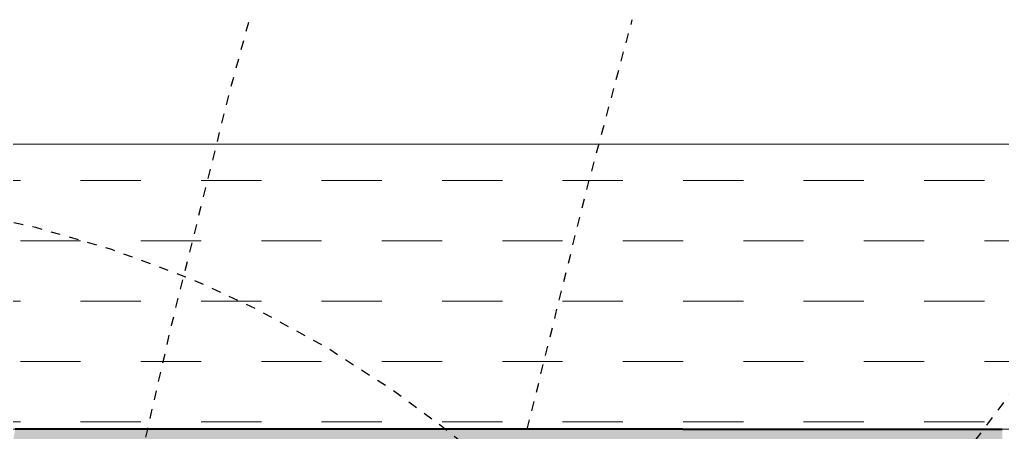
# Model space of a CAD drawing. Header units: metres. Extents: x -1160 to -900, y 3 to 561.
# Drawn here: x -1129.61 to -1119.25, y 546.02 to 550.36 of the extents above; entities that cross this region are included whole.
import ezdxf

# ---------------------------------------------------------------- set-up
doc = ezdxf.new("R2010")
doc.units = ezdxf.units.M
doc.linetypes.add('IMPORT-LNMK-LineTurn _3_', pattern=[0.0012, 0.0006, -0.0006])
for name, color, linetype, lineweight in [('A-DETL', 7, 'Continuous', 13), ('A-DETL-GENF', 7, 'Continuous', 9), ('S-BEAM', 7, 'Continuous', 40)]:
    doc.layers.add(name, color=color, linetype=linetype, lineweight=lineweight)

# ---------------------------------------------------------------- blocks, each defined once
blk = doc.blocks.new('T2DPAA-T2D-C3S-RW-M2D-100010_dwg-40802999-DRG-2873033 - CONSTRUCTION SEQUENCE STAGE A6')
at = {"color": 254, "linetype": 'IMPORT-LNMK-LineTurn _3_', "lineweight": 25, "true_color": 0xd0d0d0, "flags": 128}
for points in [[(55.759, -597.812), (55.8, -598.644), (55.782, -599.477), (55.702, -600.306), (55.664, -600.57), (55.563, -601.128), (55.365, -601.937), (55.109, -602.73), (54.877, -603.318), (54.796, -603.502), (54.428, -604.249), (54.007, -604.968), (53.843, -605.214)], [(52.566, -600.389), (52.674, -600.383), (53.102, -600.364), (55.173, -600.294), (57.672, -600.256), (58.49, -600.26)], [(55.077, -604.198), (57.577, -604.157), (59.435, -604.16), (59.527, -604.161)], [(54.658, -608.29), (54.92, -608.356), (55.87, -608.668), (56.796, -609.045), (57.164, -609.216), (57.694, -609.484), (58.559, -609.985), (59.388, -610.543), (59.993, -611.007), (60.177, -611.158), (60.921, -611.826), (61.149, -612.049), (61.618, -612.543), (61.817, -612.778)]]:
    blk.add_lwpolyline(points, dxfattribs=at)
blk = doc.blocks.new('T2DPAA-T2D-PWC-RW-M2D-100010_RoadDesign_rvt-1-DRG-2873033 - CONSTRUCTION SEQUENCE STAGE A6')
at = {"color": 7, "lineweight": 18, "true_color": 0xededed, "rotation": 75.11694444444437}
blk.add_blockref('T2DPAA-T2D-C3S-RW-M2D-100010_dwg-40802999-DRG-2873033 - CONSTRUCTION SEQUENCE STAGE A6', (-1722.337, 648.01), dxfattribs=at)

msp = doc.modelspace()

# ---------------------------------------------------------------- hatches: boundary and pattern name
at = {"layer": 'A-DETL-GENF'}
h = msp.add_hatch(dxfattribs=at)
h.set_pattern_fill('FP_1', color=256, style=0, pattern_type=2)
h.set_pattern_definition([(0, (-1373.445, -694.024), (0.635, 0.635), [0.635, -0.635])])
h.paths.add_polyline_path([(-1119.255, 546.053), (-1105.04, 546.053), (-1105.047, 549.053), (-1135.822, 549.053), (-1135.822, 546.054), (-1119.255, 546.054)])
at = {"layer": 'S-BEAM', "true_color": 0xc0c0c0}
msp.add_hatch(color=9, dxfattribs=at).paths.add_polyline_path([(-1135.822, 544.614), (-1130.474, 544.614), (-1130.223, 546.05), (-1129.66, 546.05), (-1129.91, 544.614), (-1122.624, 544.614), (-1122.624, 546.054), (-1135.822, 546.054)])
at = {"layer": 'S-BEAM', "lineweight": 5, "true_color": 0xc0c0c0}
msp.add_hatch(color=9, dxfattribs=at).paths.add_polyline_path([(-1122.624, 544.614), (-1119.255, 544.614), (-1119.255, 546.054), (-1122.624, 546.054), (-1122.624, 545.87)])

# ---------------------------------------------------------------- linework, layer by layer
at = {"layer": 'A-DETL', "lineweight": 15}
for p, q in [((-1105.047, 549.053), (-1135.822, 549.053)), ((-1135.822, 546.053), (-1105.04, 546.053))]:
    msp.add_line(p, q, dxfattribs=at)
at = {"layer": 'S-BEAM'}
for q in [(-1129.659, 546.054), (-1119.255, 546.054)]:
    msp.add_line((-1122.624, 546.054), q, dxfattribs=at)

# ---------------------------------------------------------------- block references
at = {"lineweight": 5}
msp.add_blockref('T2DPAA-T2D-PWC-RW-M2D-100010_RoadDesign_rvt-1-DRG-2873033 - CONSTRUCTION SEQUENCE STAGE A6', (0, 0), dxfattribs=at)

doc.saveas('drawing.dxf')
